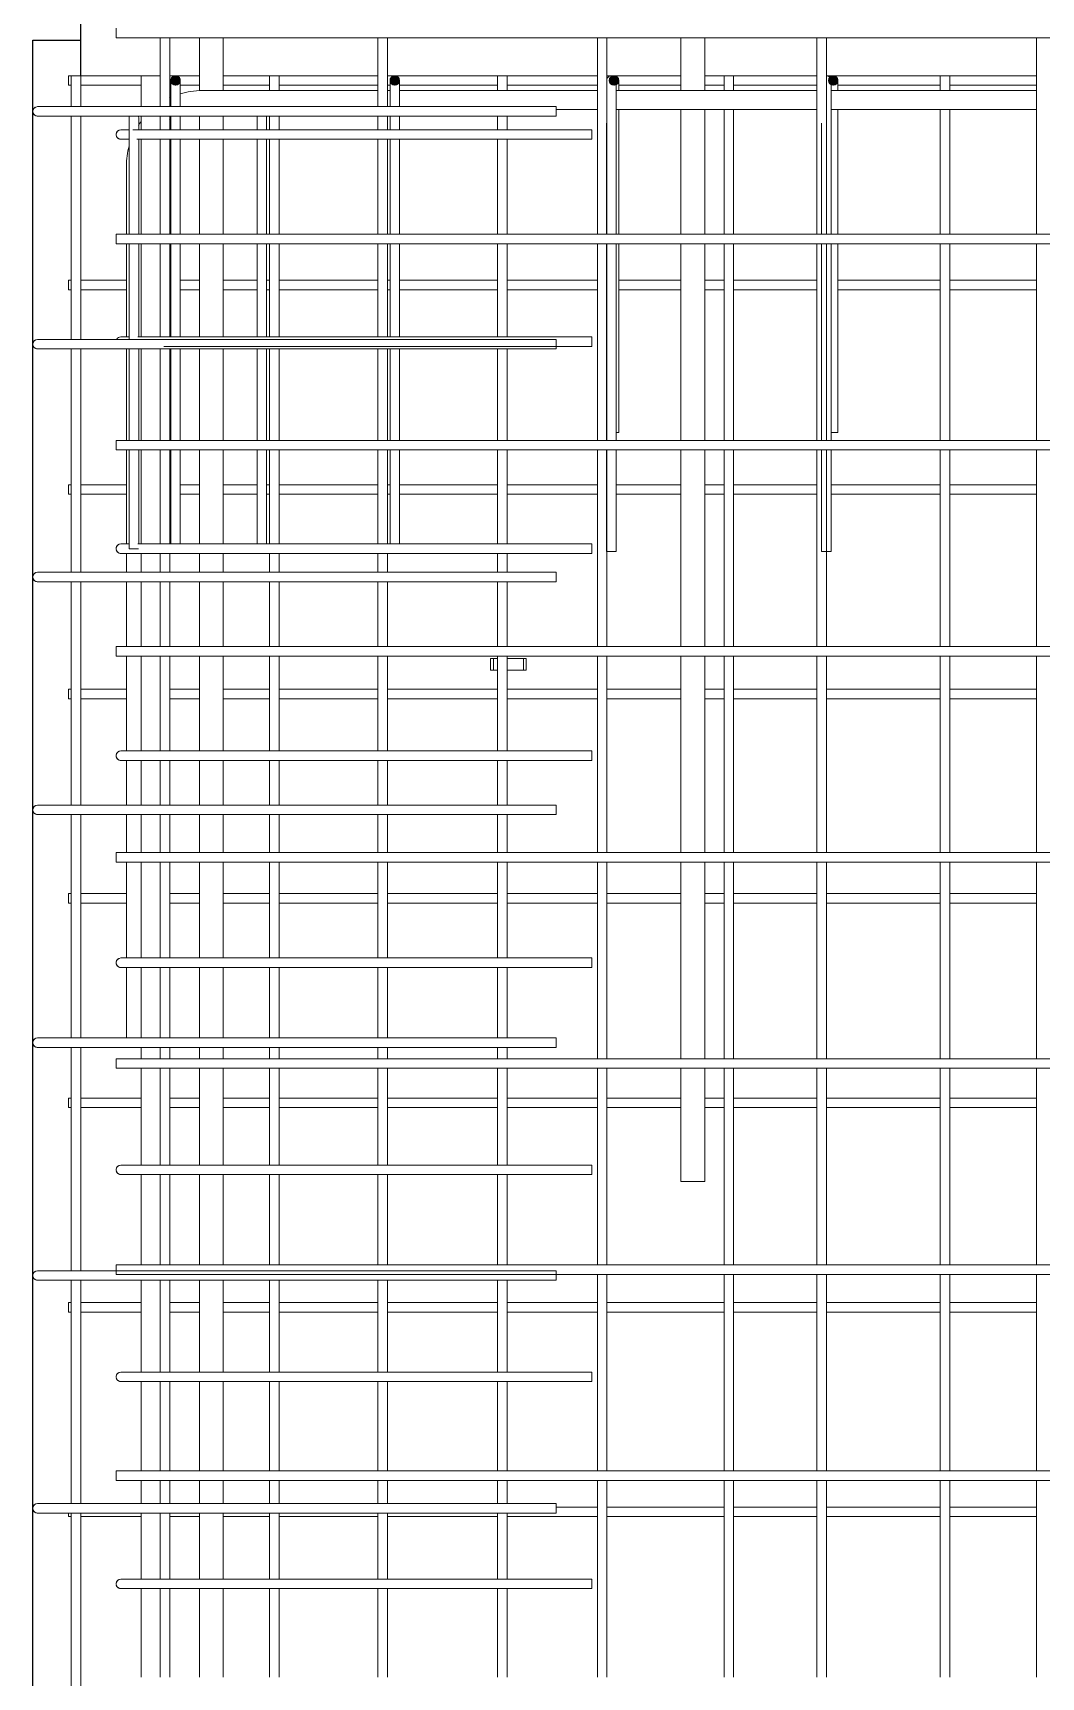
# Model space of a CAD drawing. Header units: millimetres. Extents: x 840 to 20197, y -2485 to 18696.
# Drawn here: x 2609 to 3457, y 2283 to 3666 of the extents above; entities that cross this region are included whole.
import ezdxf

# ---------------------------------------------------------------- set-up
doc = ezdxf.new("R2010")
doc.units = ezdxf.units.MM
for name, color, linetype, lineweight in [('A-GENM', 13, 'Continuous', 18), ('A-WALL', 113, 'Continuous', 25), ('S-RBAR', 171, 'Continuous', 18)]:
    doc.layers.add(name, color=color, linetype=linetype, lineweight=lineweight)

# ---------------------------------------------------------------- blocks, each defined once
blk = doc.blocks.new('RR spread anchor face based - RR-SA-2_5-150-1726819-Elevation Front Copy 1')
at = {"layer": 'A-GENM'}
for p, q in [((2993.8, 3140), (2996.3, 3140)), ((2993.8, 3130), (2993.8, 3140)), ((2996.3, 3140), (2999.6, 3140)), ((2996.3, 3140), (2996.3, 3130)), ((3007.6, 3140), (3021.3, 3140)), ((3021.3, 3140), (3023.8, 3140)), ((3021.3, 3140), (3021.3, 3130)), ((3023.8, 3140), (3023.8, 3130)), ((2996.3, 3130), (2993.8, 3130)), ((2999.6, 3130), (2996.3, 3130)), ((3021.3, 3130), (3007.6, 3130)), ((3023.8, 3130), (3021.3, 3130))]:
    blk.add_line(p, q, dxfattribs=at)

msp = doc.modelspace()

# ---------------------------------------------------------------- hatches: boundary and pattern name
at = {"layer": 'S-RBAR'}
h = msp.add_hatch(color=256, dxfattribs=at)
edge = h.paths.add_edge_path()
edge.add_arc((2728.8071, 3626), 4, 0, 360)
for points in [[(2728.8071, 3622), (2732.8071, 3626), (2728.8071, 3630), (2724.8071, 3626)], [(2913.1821, 3622), (2917.1821, 3626), (2913.1821, 3630), (2909.1821, 3626)], [(3097.5571, 3622), (3101.5571, 3626), (3097.5571, 3630), (3093.5571, 3626)], [(3281.9321, 3622), (3285.9321, 3626), (3281.9321, 3630), (3277.9321, 3626)]]:
    msp.add_hatch(color=256, dxfattribs=at).paths.add_polyline_path(points)
h = msp.add_hatch(color=256, dxfattribs=at)
edge = h.paths.add_edge_path()
edge.add_arc((2913.1821, 3626), 4, 0, 360)
h = msp.add_hatch(color=256, dxfattribs=at)
edge = h.paths.add_edge_path()
edge.add_arc((3097.5571, 3626), 4, 0, 360)
h = msp.add_hatch(color=256, dxfattribs=at)
edge = h.paths.add_edge_path()
edge.add_arc((3281.9321, 3626), 4, 0, 360)

# ---------------------------------------------------------------- linework, layer by layer
at = {"layer": 'A-WALL'}
for p, q in [((2648.8071, 3700), (2648.8071, 3630)), ((2608.8071, -1395), (2608.8071, 3660)), ((2608.8071, 3660), (2648.8071, 3660))]:
    msp.add_line(p, q, dxfattribs=at)
at = {"layer": 'S-RBAR'}
for p, q in [((2678.8071, 3662), (2678.8071, 3670)), ((2678.8071, 3662), (4248.8071, 3662)), ((2715.9034, 3604), (2715.9034, 3662)), ((2723.9034, 3604), (2723.9034, 3662)), ((2748.8071, 3617.21862), (2748.8071, 3662)), ((2768.8071, 3617.5), (2768.8071, 3662)), ((2898.94599, 3604), (2898.94599, 3662)), ((2906.94599, 3604), (2906.94599, 3662)), ((3083.55107, 3496.65517), (3083.55107, 3662)), ((3091.55107, 3496.65517), (3091.55107, 3662)), ((3153.8071, 3617.5), (3153.8071, 3662)), ((3173.8071, 3617.5), (3173.8071, 3662)), ((3268.15615, 3496.65517), (3268.15615, 3662)), ((3276.15615, 3496.65517), (3276.15615, 3662)), ((3452.76124, 3496.65517), (3452.76124, 3662)), ((2638.8071, 3630), (2641.0571, 3630)), ((2638.8071, 3622), (2638.8071, 3630)), ((2649.0571, 3630), (2641.0571, 3630)), ((2641.0571, 3604), (2641.0571, 3630)), ((2649.0571, 3604), (2649.0571, 3630)), ((2649.0571, 3630), (2699.81129, 3630)), ((2715.81129, 3630), (2699.81129, 3630)), ((2699.81129, 3604), (2699.81129, 3630)), ((2715.81129, 3604), (2715.81129, 3630)), ((2723.9034, 3630), (2748.8071, 3630)), ((2724.69573, 3604.25887), (2724.69573, 3626)), ((2728.8071, 3630), (2724.8071, 3626)), ((2724.8071, 3626), (2728.8071, 3622)), ((2732.8071, 3626), (2728.8071, 3630)), ((2728.8071, 3622), (2732.8071, 3626)), ((2732.69573, 3604.25887), (2732.69573, 3626)), ((2732.8071, 3626), (2732.8071, 3615.22389)), ((2768.8071, 3630), (2807.83488, 3630)), ((2815.83488, 3630), (2807.83488, 3630)), ((2807.83488, 3617.5), (2807.83488, 3630)), ((2815.83488, 3617.5), (2815.83488, 3630)), ((2815.83488, 3630), (2898.94599, 3630)), ((2906.94599, 3630), (2999.61266, 3630)), ((2913.1821, 3630), (2909.1821, 3626)), ((2909.1821, 3626), (2909.1821, 3617.92247)), ((2909.1821, 3626), (2913.1821, 3622)), ((2909.25464, 3604.25887), (2909.25464, 3626)), ((2917.1821, 3626), (2913.1821, 3630)), ((2913.1821, 3622), (2917.1821, 3626)), ((2917.25464, 3604.25887), (2917.25464, 3626)), ((3007.61266, 3630), (2999.61266, 3630)), ((2999.61266, 3617.5), (2999.61266, 3630)), ((3007.61266, 3617.5), (3007.61266, 3630)), ((3007.61266, 3630), (3083.55107, 3630)), ((3091.55107, 3630), (3153.8071, 3630)), ((3097.5571, 3630), (3093.5571, 3626)), ((3093.5571, 3626), (3097.5571, 3622)), ((3101.5571, 3626), (3097.5571, 3630)), ((3097.5571, 3622), (3101.5571, 3626)), ((3099.31355, 3590), (3099.31355, 3626)), ((3101.5571, 3626), (3101.5571, 3617.92247)), ((3173.8071, 3630), (3190.14043, 3630)), ((3198.14043, 3630), (3190.14043, 3630)), ((3190.14043, 3617.5), (3190.14043, 3630)), ((3198.14043, 3617.5), (3198.14043, 3630)), ((3198.14043, 3630), (3268.15615, 3630)), ((3276.15615, 3630), (3371.91821, 3630)), ((3281.9321, 3630), (3277.9321, 3626)), ((3277.9321, 3626), (3281.9321, 3622)), ((3280.12245, 3590), (3280.12245, 3626)), ((3285.9321, 3626), (3281.9321, 3630)), ((3281.9321, 3622), (3285.9321, 3626)), ((3285.9321, 3626), (3285.9321, 3617.92247)), ((3379.91821, 3630), (3371.91821, 3630)), ((3371.91821, 3617.5), (3371.91821, 3630)), ((3379.91821, 3617.5), (3379.91821, 3630)), ((3379.91821, 3630), (3452.76124, 3630)), ((2638.8071, 3622), (2641.0571, 3622)), ((2649.0571, 3622), (2699.81129, 3622)), ((2723.9034, 3622), (2724.69573, 3622)), ((2732.8071, 3622), (2748.8071, 3622)), ((2750.94443, 3617.5), (2898.94599, 3617.5)), ((2768.8071, 3622), (2807.83488, 3622)), ((2815.83488, 3622), (2898.94599, 3622)), ((2906.94599, 3622), (2909.1821, 3622)), ((2906.94599, 3617.5), (2909.25464, 3617.5)), ((2917.25464, 3622), (2999.61266, 3622)), ((2917.25464, 3617.5), (3083.55107, 3617.5)), ((3007.61266, 3622), (3083.55107, 3622)), ((3099.31355, 3617.5), (3268.15615, 3617.5)), ((3101.5571, 3622), (3153.8071, 3622)), ((3173.8071, 3622), (3190.14043, 3622)), ((3198.14043, 3622), (3268.15615, 3622)), ((3280.12245, 3617.5), (3452.76124, 3617.5)), ((3285.9321, 3622), (3371.91821, 3622)), ((3379.91821, 3622), (3452.76124, 3622)), ((2632.8071, 3604), (2612.8071, 3604)), ((2632.8071, 3596), (2612.8071, 3596)), ((2632.8071, 3604), (3048.8071, 3604)), ((2632.8071, 3596), (3048.8071, 3596)), ((2641.0571, 3408.2), (2641.0571, 3596)), ((2649.0571, 3408.2), (2649.0571, 3596)), ((2699.81129, 3584.51698), (2699.81129, 3596)), ((2715.81129, 3584.51698), (2715.81129, 3596)), ((2715.9034, 3584.51698), (2715.9034, 3596)), ((2723.9034, 3584.51698), (2723.9034, 3596)), ((2724.69573, 3590), (2724.69573, 3596.25133)), ((2732.69573, 3590), (2732.69573, 3596.25133)), ((2732.8071, 3596), (2732.8071, 3584.51698)), ((2748.8071, 3584.51698), (2748.8071, 3596)), ((2768.8071, 3584.51698), (2768.8071, 3596)), ((2807.83488, 3584.51698), (2807.83488, 3596)), ((2815.83488, 3584.51698), (2815.83488, 3596)), ((2898.94599, 3584.51698), (2898.94599, 3596)), ((2906.94599, 3584.51698), (2906.94599, 3596)), ((2909.1821, 3596), (2909.1821, 3584.51698)), ((2909.25464, 3590), (2909.25464, 3596.25133)), ((2917.25464, 3590), (2917.25464, 3596.25133)), ((2999.61266, 3584.51698), (2999.61266, 3596)), ((3007.61266, 3584.51698), (3007.61266, 3596)), ((3048.8071, 3596), (3048.8071, 3604)), ((3048.8071, 3601.5), (3083.55107, 3601.5)), ((3099.31355, 3601.5), (3268.15615, 3601.5)), ((3101.5571, 3601.5), (3101.5571, 3496.65517)), ((3153.8071, 3496.65517), (3153.8071, 3601.5)), ((3173.8071, 3496.65517), (3173.8071, 3601.5)), ((3190.14043, 3496.65517), (3190.14043, 3601.5)), ((3198.14043, 3496.65517), (3198.14043, 3601.5)), ((3280.12245, 3601.5), (3452.76124, 3601.5)), ((3285.9321, 3601.5), (3285.9321, 3496.65517)), ((3371.91821, 3496.65517), (3371.91821, 3601.5)), ((3379.91821, 3496.65517), (3379.91821, 3601.5)), ((2689.30185, 3584.51698), (2682.8071, 3584.51698)), ((2689.8071, 3595), (2689.8071, 3575)), ((2718.8071, 3584.51698), (2692.82033, 3584.51698)), ((2697.8071, 3595), (2697.8071, 3585.08538)), ((2718.8071, 3584.51698), (3078.8071, 3584.51698)), ((2724.69573, 3590), (2724.69573, 3584.51698)), ((2732.69573, 3590), (2732.69573, 3584.51698)), ((2797.42453, 3595), (2797.42453, 3585.08538)), ((2805.42453, 3595), (2805.42453, 3585.08538)), ((2909.25464, 3590), (2909.25464, 3584.51698)), ((2917.25464, 3590), (2917.25464, 3584.51698)), ((3078.8071, 3576.51698), (3078.8071, 3584.51698)), ((3091.31355, 3590), (3091.31355, 3496.65517)), ((3099.31355, 3590), (3099.31355, 3496.65517)), ((3272.12245, 3590), (3272.12245, 3496.65517)), ((3280.12245, 3590), (3280.12245, 3496.65517)), ((2689.30185, 3576.51698), (2682.8071, 3576.51698)), ((2689.8071, 3496.65517), (2689.8071, 3575)), ((2718.8071, 3576.51698), (2696.31628, 3576.51698)), ((2697.8071, 3576.68294), (2697.8071, 3575)), ((2697.8071, 3496.65517), (2697.8071, 3575)), ((2699.81129, 3496.65517), (2699.81129, 3576.51698)), ((2715.81129, 3496.65517), (2715.81129, 3576.51698)), ((2715.9034, 3496.65517), (2715.9034, 3576.51698)), ((2718.8071, 3576.51698), (3078.8071, 3576.51698)), ((2723.9034, 3496.65517), (2723.9034, 3576.51698)), ((2724.69573, 3576.51698), (2724.69573, 3496.65517)), ((2732.69573, 3576.51698), (2732.69573, 3496.65517)), ((2732.8071, 3576.51698), (2732.8071, 3496.65517)), ((2748.8071, 3496.65517), (2748.8071, 3576.51698)), ((2768.8071, 3496.65517), (2768.8071, 3576.51698)), ((2797.42453, 3576.68294), (2797.42453, 3575)), ((2797.42453, 3496.65517), (2797.42453, 3575)), ((2805.42453, 3576.68294), (2805.42453, 3575)), ((2805.42453, 3496.65517), (2805.42453, 3575)), ((2807.83488, 3496.65517), (2807.83488, 3576.51698)), ((2815.83488, 3496.65517), (2815.83488, 3576.51698)), ((2898.94599, 3496.65517), (2898.94599, 3576.51698)), ((2906.94599, 3496.65517), (2906.94599, 3576.51698)), ((2909.1821, 3576.51698), (2909.1821, 3496.65517)), ((2909.25464, 3576.51698), (2909.25464, 3496.65517)), ((2917.25464, 3576.51698), (2917.25464, 3496.65517)), ((2999.61266, 3496.65517), (2999.61266, 3576.51698)), ((3007.61266, 3496.65517), (3007.61266, 3576.51698)), ((2687.44443, 3496.65517), (2687.44443, 3554)), ((2678.8071, 3496.65517), (4248.8071, 3496.65517)), ((2678.8071, 3488.65517), (2678.8071, 3496.65517)), ((2678.8071, 3488.65517), (4248.8071, 3488.65517)), ((2687.44443, 3410.39137), (2687.44443, 3488.65517)), ((2689.8071, 3408.2), (2689.8071, 3488.65517)), ((2697.8071, 3410.39137), (2697.8071, 3488.65517)), ((2699.81129, 3410.39137), (2699.81129, 3488.65517)), ((2715.81129, 3410.39137), (2715.81129, 3488.65517)), ((2715.9034, 3410.39137), (2715.9034, 3488.65517)), ((2723.9034, 3410.39137), (2723.9034, 3488.65517)), ((2724.69573, 3488.65517), (2724.69573, 3410.39137)), ((2732.69573, 3488.65517), (2732.69573, 3410.39137)), ((2732.8071, 3488.65517), (2732.8071, 3410.39137)), ((2748.8071, 3410.39137), (2748.8071, 3488.65517)), ((2768.8071, 3410.39137), (2768.8071, 3488.65517)), ((2797.42453, 3410.39137), (2797.42453, 3488.65517)), ((2805.42453, 3410.39137), (2805.42453, 3488.65517)), ((2807.83488, 3410.39137), (2807.83488, 3488.65517)), ((2815.83488, 3410.39137), (2815.83488, 3488.65517)), ((2898.94599, 3410.39137), (2898.94599, 3488.65517)), ((2906.94599, 3410.39137), (2906.94599, 3488.65517)), ((2909.1821, 3488.65517), (2909.1821, 3410.39137)), ((2909.25464, 3488.65517), (2909.25464, 3410.39137)), ((2917.25464, 3488.65517), (2917.25464, 3410.39137)), ((2999.61266, 3410.39137), (2999.61266, 3488.65517)), ((3007.61266, 3410.39137), (3007.61266, 3488.65517)), ((3083.55107, 3323.31034), (3083.55107, 3488.65517)), ((3091.31355, 3488.65517), (3091.31355, 3323.31034)), ((3091.55107, 3323.31034), (3091.55107, 3488.65517)), ((3099.31355, 3488.65517), (3099.31355, 3323.31034)), ((3101.5571, 3488.65517), (3101.5571, 3330)), ((3153.8071, 3323.31034), (3153.8071, 3488.65517)), ((3173.8071, 3323.31034), (3173.8071, 3488.65517)), ((3190.14043, 3323.31034), (3190.14043, 3488.65517)), ((3198.14043, 3323.31034), (3198.14043, 3488.65517)), ((3268.15615, 3323.31034), (3268.15615, 3488.65517)), ((3272.12245, 3488.65517), (3272.12245, 3323.31034)), ((3276.15615, 3323.31034), (3276.15615, 3488.65517)), ((3280.12245, 3488.65517), (3280.12245, 3323.31034)), ((3285.9321, 3488.65517), (3285.9321, 3330)), ((3371.91821, 3323.31034), (3371.91821, 3488.65517)), ((3379.91821, 3323.31034), (3379.91821, 3488.65517)), ((3452.76124, 3323.31034), (3452.76124, 3488.65517)), ((2638.8071, 3458.03448), (2641.0571, 3458.03448)), ((2638.8071, 3450.03448), (2638.8071, 3458.03448)), ((2649.0571, 3458.03448), (2687.44443, 3458.03448)), ((2723.9034, 3458.03448), (2724.69573, 3458.03448)), ((2732.8071, 3458.03448), (2748.8071, 3458.03448)), ((2768.8071, 3458.03448), (2797.42453, 3458.03448)), ((2805.42453, 3458.03448), (2807.83488, 3458.03448)), ((2815.83488, 3458.03448), (2898.94599, 3458.03448)), ((2906.94599, 3458.03448), (2909.1821, 3458.03448)), ((2917.25464, 3458.03448), (2999.61266, 3458.03448)), ((3007.61266, 3458.03448), (3083.55107, 3458.03448)), ((3101.5571, 3458.03448), (3153.8071, 3458.03448)), ((3173.8071, 3458.03448), (3190.14043, 3458.03448)), ((3198.14043, 3458.03448), (3268.15615, 3458.03448)), ((3285.9321, 3458.03448), (3371.91821, 3458.03448)), ((3379.91821, 3458.03448), (3452.76124, 3458.03448)), ((2638.8071, 3450.03448), (2641.0571, 3450.03448)), ((2649.0571, 3450.03448), (2687.44443, 3450.03448)), ((2723.9034, 3450.03448), (2724.69573, 3450.03448)), ((2732.8071, 3450.03448), (2748.8071, 3450.03448)), ((2768.8071, 3450.03448), (2797.42453, 3450.03448)), ((2805.42453, 3450.03448), (2807.83488, 3450.03448)), ((2815.83488, 3450.03448), (2898.94599, 3450.03448)), ((2906.94599, 3450.03448), (2909.1821, 3450.03448)), ((2917.25464, 3450.03448), (2999.61266, 3450.03448)), ((3007.61266, 3450.03448), (3083.55107, 3450.03448)), ((3101.5571, 3450.03448), (3153.8071, 3450.03448)), ((3173.8071, 3450.03448), (3190.14043, 3450.03448)), ((3198.14043, 3450.03448), (3268.15615, 3450.03448)), ((3285.9321, 3450.03448), (3371.91821, 3450.03448)), ((3379.91821, 3450.03448), (3452.76124, 3450.03448)), ((2632.8071, 3408.2), (2612.8071, 3408.2)), ((2632.8071, 3408.2), (3048.8071, 3408.2)), ((2689.30185, 3410.39137), (2682.8071, 3410.39137)), ((2718.8071, 3410.39137), (2697.13889, 3410.39137)), ((2718.8071, 3410.39137), (3078.8071, 3410.39137)), ((2718.8071, 3402.39137), (3078.8071, 3402.39137)), ((3048.8071, 3400.2), (3048.8071, 3408.2)), ((3078.8071, 3402.39137), (3078.8071, 3410.39137)), ((2632.8071, 3400.2), (2612.8071, 3400.2)), ((2632.8071, 3400.2), (3048.8071, 3400.2)), ((2641.0571, 3212.4), (2641.0571, 3400.2)), ((2649.0571, 3212.4), (2649.0571, 3400.2)), ((2687.44443, 3323.31034), (2687.44443, 3400.2)), ((2689.8071, 3323.31034), (2689.8071, 3400.2)), ((2697.8071, 3323.31034), (2697.8071, 3400.2)), ((2699.81129, 3323.31034), (2699.81129, 3400.2)), ((2715.81129, 3323.31034), (2715.81129, 3400.2)), ((2715.9034, 3323.31034), (2715.9034, 3400.2)), ((2723.9034, 3323.31034), (2723.9034, 3400.2)), ((2724.69573, 3400.2), (2724.69573, 3323.31034)), ((2732.69573, 3400.2), (2732.69573, 3323.31034)), ((2732.8071, 3400.2), (2732.8071, 3330)), ((2748.8071, 3323.31034), (2748.8071, 3400.2)), ((2768.8071, 3323.31034), (2768.8071, 3400.2)), ((2797.42453, 3323.31034), (2797.42453, 3400.2)), ((2805.42453, 3323.31034), (2805.42453, 3400.2)), ((2807.83488, 3323.31034), (2807.83488, 3400.2)), ((2815.83488, 3323.31034), (2815.83488, 3400.2)), ((2898.94599, 3323.31034), (2898.94599, 3400.2)), ((2906.94599, 3323.31034), (2906.94599, 3400.2)), ((2909.1821, 3400.2), (2909.1821, 3330)), ((2909.25464, 3400.2), (2909.25464, 3323.31034)), ((2917.25464, 3400.2), (2917.25464, 3323.31034)), ((2999.61266, 3323.31034), (2999.61266, 3400.2)), ((3007.61266, 3323.31034), (3007.61266, 3400.2)), ((2678.8071, 3323.31034), (4248.8071, 3323.31034)), ((2678.8071, 3315.31034), (2678.8071, 3323.31034)), ((3099.31355, 3330), (3101.5571, 3330)), ((3280.12245, 3330), (3285.9321, 3330)), ((2678.8071, 3315.31034), (4248.8071, 3315.31034)), ((2687.44443, 3236.26576), (2687.44443, 3315.31034)), ((2689.8071, 3232), (2689.8071, 3315.31034)), ((2697.8071, 3236.26576), (2697.8071, 3315.31034)), ((2699.81129, 3236.26576), (2699.81129, 3315.31034)), ((2715.81129, 3236.26576), (2715.81129, 3315.31034)), ((2715.9034, 3236.26576), (2715.9034, 3315.31034)), ((2723.9034, 3236.26576), (2723.9034, 3315.31034)), ((2724.69573, 3315.31034), (2724.69573, 3236.26576)), ((2732.69573, 3315.31034), (2732.69573, 3236.26576)), ((2748.8071, 3236.26576), (2748.8071, 3315.31034)), ((2768.8071, 3236.26576), (2768.8071, 3315.31034)), ((2797.42453, 3236.26576), (2797.42453, 3315.31034)), ((2805.42453, 3236.26576), (2805.42453, 3315.31034)), ((2807.83488, 3236.26576), (2807.83488, 3315.31034)), ((2815.83488, 3236.26576), (2815.83488, 3315.31034)), ((2898.94599, 3236.26576), (2898.94599, 3315.31034)), ((2906.94599, 3236.26576), (2906.94599, 3315.31034)), ((2909.25464, 3315.31034), (2909.25464, 3236.26576)), ((2917.25464, 3315.31034), (2917.25464, 3236.26576)), ((2999.61266, 3236.26576), (2999.61266, 3315.31034)), ((3007.61266, 3236.26576), (3007.61266, 3315.31034)), ((3083.55107, 3149.96552), (3083.55107, 3315.31034)), ((3091.31355, 3315.31034), (3091.31355, 3230)), ((3091.55107, 3149.96552), (3091.55107, 3315.31034)), ((3099.31355, 3315.31034), (3099.31355, 3230)), ((3153.8071, 3149.96552), (3153.8071, 3315.31034)), ((3173.8071, 3149.96552), (3173.8071, 3315.31034)), ((3190.14043, 3149.96552), (3190.14043, 3315.31034)), ((3198.14043, 3149.96552), (3198.14043, 3315.31034)), ((3268.15615, 3149.96552), (3268.15615, 3315.31034)), ((3272.12245, 3315.31034), (3272.12245, 3230)), ((3276.15615, 3149.96552), (3276.15615, 3315.31034)), ((3280.12245, 3315.31034), (3280.12245, 3230)), ((3371.91821, 3149.96552), (3371.91821, 3315.31034)), ((3379.91821, 3149.96552), (3379.91821, 3315.31034)), ((3452.76124, 3149.96552), (3452.76124, 3315.31034)), ((2638.8071, 3286.06897), (2641.0571, 3286.06897)), ((2638.8071, 3278.06897), (2638.8071, 3286.06897)), ((2638.8071, 3278.06897), (2641.0571, 3278.06897)), ((2649.0571, 3286.06897), (2687.44443, 3286.06897)), ((2649.0571, 3278.06897), (2687.44443, 3278.06897)), ((2723.9034, 3286.06897), (2724.69573, 3286.06897)), ((2723.9034, 3278.06897), (2724.69573, 3278.06897)), ((2732.69573, 3286.06897), (2748.8071, 3286.06897)), ((2732.69573, 3278.06897), (2748.8071, 3278.06897)), ((2768.8071, 3286.06897), (2797.42453, 3286.06897)), ((2768.8071, 3278.06897), (2797.42453, 3278.06897)), ((2805.42453, 3286.06897), (2807.83488, 3286.06897)), ((2805.42453, 3278.06897), (2807.83488, 3278.06897)), ((2815.83488, 3286.06897), (2898.94599, 3286.06897)), ((2815.83488, 3278.06897), (2898.94599, 3278.06897)), ((2906.94599, 3286.06897), (2909.25464, 3286.06897)), ((2906.94599, 3278.06897), (2909.25464, 3278.06897)), ((2917.25464, 3286.06897), (2999.61266, 3286.06897)), ((2917.25464, 3278.06897), (2999.61266, 3278.06897)), ((3007.61266, 3286.06897), (3083.55107, 3286.06897)), ((3007.61266, 3278.06897), (3083.55107, 3278.06897)), ((3099.31355, 3286.06897), (3153.8071, 3286.06897)), ((3099.31355, 3278.06897), (3153.8071, 3278.06897)), ((3173.8071, 3286.06897), (3190.14043, 3286.06897)), ((3173.8071, 3278.06897), (3190.14043, 3278.06897)), ((3198.14043, 3286.06897), (3268.15615, 3286.06897)), ((3198.14043, 3278.06897), (3268.15615, 3278.06897)), ((3280.12245, 3286.06897), (3371.91821, 3286.06897)), ((3280.12245, 3278.06897), (3371.91821, 3278.06897)), ((3379.91821, 3286.06897), (3452.76124, 3286.06897)), ((3379.91821, 3278.06897), (3452.76124, 3278.06897)), ((2689.30185, 3236.26576), (2682.8071, 3236.26576)), ((2718.8071, 3236.26576), (2697.13889, 3236.26576)), ((2718.8071, 3236.26576), (3078.8071, 3236.26576)), ((3078.8071, 3228.26576), (3078.8071, 3236.26576)), ((2718.8071, 3228.26576), (2682.8071, 3228.26576)), ((2687.44443, 3212.4), (2687.44443, 3228.26576)), ((2697.72997, 3232), (2689.8071, 3232)), ((2699.81129, 3212.4), (2699.81129, 3228.26576)), ((2715.81129, 3212.4), (2715.81129, 3228.26576)), ((2715.9034, 3212.4), (2715.9034, 3228.26576)), ((2718.8071, 3228.26576), (3078.8071, 3228.26576)), ((2723.9034, 3212.4), (2723.9034, 3228.26576)), ((2748.8071, 3212.4), (2748.8071, 3228.26576)), ((2768.8071, 3212.4), (2768.8071, 3228.26576)), ((2807.83488, 3212.4), (2807.83488, 3228.26576)), ((2815.83488, 3212.4), (2815.83488, 3228.26576)), ((2898.94599, 3212.4), (2898.94599, 3228.26576)), ((2906.94599, 3212.4), (2906.94599, 3228.26576)), ((2999.61266, 3212.4), (2999.61266, 3228.26576)), ((3007.61266, 3212.4), (3007.61266, 3228.26576)), ((3091.31355, 3230), (3099.31355, 3230)), ((3272.12245, 3230), (3280.12245, 3230)), ((2632.8071, 3212.4), (2612.8071, 3212.4)), ((2632.8071, 3212.4), (3048.8071, 3212.4)), ((3048.8071, 3204.4), (3048.8071, 3212.4)), ((2632.8071, 3204.4), (2612.8071, 3204.4)), ((2632.8071, 3204.4), (3048.8071, 3204.4)), ((2641.0571, 3016.6), (2641.0571, 3204.4)), ((2649.0571, 3016.6), (2649.0571, 3204.4)), ((2687.44443, 3149.96552), (2687.44443, 3204.4)), ((2699.81129, 3149.96552), (2699.81129, 3204.4)), ((2715.81129, 3149.96552), (2715.81129, 3204.4)), ((2715.9034, 3149.96552), (2715.9034, 3204.4)), ((2723.9034, 3149.96552), (2723.9034, 3204.4)), ((2748.8071, 3149.96552), (2748.8071, 3204.4)), ((2768.8071, 3149.96552), (2768.8071, 3204.4)), ((2807.83488, 3149.96552), (2807.83488, 3204.4)), ((2815.83488, 3149.96552), (2815.83488, 3204.4)), ((2898.94599, 3149.96552), (2898.94599, 3204.4)), ((2906.94599, 3149.96552), (2906.94599, 3204.4)), ((2999.61266, 3149.96552), (2999.61266, 3204.4)), ((3007.61266, 3149.96552), (3007.61266, 3204.4)), ((2678.8071, 3149.96552), (4248.8071, 3149.96552)), ((2678.8071, 3141.96552), (2678.8071, 3149.96552)), ((2678.8071, 3141.96552), (4248.8071, 3141.96552)), ((2687.44443, 3062.14016), (2687.44443, 3141.96552)), ((2699.81129, 3062.14016), (2699.81129, 3141.96552)), ((2715.81129, 3062.14016), (2715.81129, 3141.96552)), ((2715.9034, 3062.14016), (2715.9034, 3141.96552)), ((2723.9034, 3062.14016), (2723.9034, 3141.96552)), ((2748.8071, 3062.14016), (2748.8071, 3141.96552)), ((2768.8071, 3062.14016), (2768.8071, 3141.96552)), ((2807.83488, 3062.14016), (2807.83488, 3141.96552)), ((2815.83488, 3062.14016), (2815.83488, 3141.96552)), ((2898.94599, 3062.14016), (2898.94599, 3141.96552)), ((2906.94599, 3062.14016), (2906.94599, 3141.96552)), ((2999.61266, 3062.14016), (2999.61266, 3141.96552)), ((3007.61266, 3062.14016), (3007.61266, 3141.96552)), ((3083.55107, 2976.62069), (3083.55107, 3141.96552)), ((3091.55107, 2976.62069), (3091.55107, 3141.96552)), ((3153.8071, 2976.62069), (3153.8071, 3141.96552)), ((3173.8071, 2976.62069), (3173.8071, 3141.96552)), ((3190.14043, 2976.62069), (3190.14043, 3141.96552)), ((3198.14043, 2976.62069), (3198.14043, 3141.96552)), ((3268.15615, 2976.62069), (3268.15615, 3141.96552)), ((3276.15615, 2976.62069), (3276.15615, 3141.96552)), ((3371.91821, 2976.62069), (3371.91821, 3141.96552)), ((3379.91821, 2976.62069), (3379.91821, 3141.96552)), ((3452.76124, 2976.62069), (3452.76124, 3141.96552)), ((2638.8071, 3114.10345), (2641.0571, 3114.10345)), ((2638.8071, 3106.10345), (2638.8071, 3114.10345)), ((2649.0571, 3114.10345), (2687.44443, 3114.10345)), ((2723.9034, 3114.10345), (2748.8071, 3114.10345)), ((2768.8071, 3114.10345), (2807.83488, 3114.10345)), ((2815.83488, 3114.10345), (2898.94599, 3114.10345)), ((2906.94599, 3114.10345), (2999.61266, 3114.10345)), ((3007.61266, 3114.10345), (3083.55107, 3114.10345)), ((3091.55107, 3114.10345), (3153.8071, 3114.10345)), ((3173.8071, 3114.10345), (3190.14043, 3114.10345)), ((3198.14043, 3114.10345), (3268.15615, 3114.10345)), ((3276.15615, 3114.10345), (3371.91821, 3114.10345)), ((3379.91821, 3114.10345), (3452.76124, 3114.10345)), ((2638.8071, 3106.10345), (2641.0571, 3106.10345)), ((2649.0571, 3106.10345), (2687.44443, 3106.10345)), ((2723.9034, 3106.10345), (2748.8071, 3106.10345)), ((2768.8071, 3106.10345), (2807.83488, 3106.10345)), ((2815.83488, 3106.10345), (2898.94599, 3106.10345)), ((2906.94599, 3106.10345), (2999.61266, 3106.10345)), ((3007.61266, 3106.10345), (3083.55107, 3106.10345)), ((3091.55107, 3106.10345), (3153.8071, 3106.10345)), ((3173.8071, 3106.10345), (3190.14043, 3106.10345)), ((3198.14043, 3106.10345), (3268.15615, 3106.10345)), ((3276.15615, 3106.10345), (3371.91821, 3106.10345)), ((3379.91821, 3106.10345), (3452.76124, 3106.10345)), ((2718.8071, 3062.14016), (2682.8071, 3062.14016)), ((2718.8071, 3062.14016), (3078.8071, 3062.14016)), ((3078.8071, 3054.14016), (3078.8071, 3062.14016)), ((2718.8071, 3054.14016), (2682.8071, 3054.14016)), ((2687.44443, 3016.6), (2687.44443, 3054.14016)), ((2699.81129, 3016.6), (2699.81129, 3054.14016)), ((2715.81129, 3016.6), (2715.81129, 3054.14016)), ((2715.9034, 3016.6), (2715.9034, 3054.14016)), ((2718.8071, 3054.14016), (3078.8071, 3054.14016)), ((2723.9034, 3016.6), (2723.9034, 3054.14016)), ((2748.8071, 3016.6), (2748.8071, 3054.14016)), ((2768.8071, 3016.6), (2768.8071, 3054.14016)), ((2807.83488, 3016.6), (2807.83488, 3054.14016)), ((2815.83488, 3016.6), (2815.83488, 3054.14016)), ((2898.94599, 3016.6), (2898.94599, 3054.14016)), ((2906.94599, 3016.6), (2906.94599, 3054.14016)), ((2999.61266, 3016.6), (2999.61266, 3054.14016)), ((3007.61266, 3016.6), (3007.61266, 3054.14016)), ((2632.8071, 3016.6), (2612.8071, 3016.6)), ((2632.8071, 3016.6), (3048.8071, 3016.6)), ((3048.8071, 3008.6), (3048.8071, 3016.6)), ((2632.8071, 3008.6), (2612.8071, 3008.6)), ((2632.8071, 3008.6), (3048.8071, 3008.6)), ((2641.0571, 2820.8), (2641.0571, 3008.6)), ((2649.0571, 2820.8), (2649.0571, 3008.6)), ((2687.44443, 2976.62069), (2687.44443, 3008.6)), ((2699.81129, 2976.62069), (2699.81129, 3008.6)), ((2715.81129, 2976.62069), (2715.81129, 3008.6)), ((2715.9034, 2976.62069), (2715.9034, 3008.6)), ((2723.9034, 2976.62069), (2723.9034, 3008.6)), ((2748.8071, 2976.62069), (2748.8071, 3008.6)), ((2768.8071, 2976.62069), (2768.8071, 3008.6)), ((2807.83488, 2976.62069), (2807.83488, 3008.6)), ((2815.83488, 2976.62069), (2815.83488, 3008.6)), ((2898.94599, 2976.62069), (2898.94599, 3008.6)), ((2906.94599, 2976.62069), (2906.94599, 3008.6)), ((2999.61266, 2976.62069), (2999.61266, 3008.6)), ((3007.61266, 2976.62069), (3007.61266, 3008.6)), ((2678.8071, 2976.62069), (4248.8071, 2976.62069)), ((2678.8071, 2968.62069), (2678.8071, 2976.62069)), ((2678.8071, 2968.62069), (4248.8071, 2968.62069)), ((2687.44443, 2888.01455), (2687.44443, 2968.62069)), ((2699.81129, 2888.01455), (2699.81129, 2968.62069)), ((2715.81129, 2888.01455), (2715.81129, 2968.62069)), ((2715.9034, 2888.01455), (2715.9034, 2968.62069)), ((2723.9034, 2888.01455), (2723.9034, 2968.62069)), ((2748.8071, 2888.01455), (2748.8071, 2968.62069)), ((2768.8071, 2888.01455), (2768.8071, 2968.62069)), ((2807.83488, 2888.01455), (2807.83488, 2968.62069)), ((2815.83488, 2888.01455), (2815.83488, 2968.62069)), ((2898.94599, 2888.01455), (2898.94599, 2968.62069)), ((2906.94599, 2888.01455), (2906.94599, 2968.62069)), ((2999.61266, 2888.01455), (2999.61266, 2968.62069)), ((3007.61266, 2888.01455), (3007.61266, 2968.62069)), ((3083.55107, 2803.27586), (3083.55107, 2968.62069)), ((3091.55107, 2803.27586), (3091.55107, 2968.62069)), ((3153.8071, 2803.27586), (3153.8071, 2968.62069)), ((3173.8071, 2803.27586), (3173.8071, 2968.62069)), ((3190.14043, 2803.27586), (3190.14043, 2968.62069)), ((3198.14043, 2803.27586), (3198.14043, 2968.62069)), ((3268.15615, 2803.27586), (3268.15615, 2968.62069)), ((3276.15615, 2803.27586), (3276.15615, 2968.62069)), ((3371.91821, 2803.27586), (3371.91821, 2968.62069)), ((3379.91821, 2803.27586), (3379.91821, 2968.62069)), ((3452.76124, 2803.27586), (3452.76124, 2968.62069)), ((2638.8071, 2942.13793), (2641.0571, 2942.13793)), ((2638.8071, 2934.13793), (2638.8071, 2942.13793)), ((2638.8071, 2934.13793), (2641.0571, 2934.13793)), ((2649.0571, 2942.13793), (2687.44443, 2942.13793)), ((2649.0571, 2934.13793), (2687.44443, 2934.13793)), ((2723.9034, 2942.13793), (2748.8071, 2942.13793)), ((2723.9034, 2934.13793), (2748.8071, 2934.13793)), ((2768.8071, 2942.13793), (2807.83488, 2942.13793)), ((2768.8071, 2934.13793), (2807.83488, 2934.13793)), ((2815.83488, 2942.13793), (2898.94599, 2942.13793)), ((2815.83488, 2934.13793), (2898.94599, 2934.13793)), ((2906.94599, 2942.13793), (2999.61266, 2942.13793)), ((2906.94599, 2934.13793), (2999.61266, 2934.13793)), ((3007.61266, 2942.13793), (3083.55107, 2942.13793)), ((3007.61266, 2934.13793), (3083.55107, 2934.13793)), ((3091.55107, 2942.13793), (3153.8071, 2942.13793)), ((3091.55107, 2934.13793), (3153.8071, 2934.13793)), ((3173.8071, 2942.13793), (3190.14043, 2942.13793)), ((3173.8071, 2934.13793), (3190.14043, 2934.13793)), ((3198.14043, 2942.13793), (3268.15615, 2942.13793)), ((3198.14043, 2934.13793), (3268.15615, 2934.13793)), ((3276.15615, 2942.13793), (3371.91821, 2942.13793)), ((3276.15615, 2934.13793), (3371.91821, 2934.13793)), ((3379.91821, 2942.13793), (3452.76124, 2942.13793)), ((3379.91821, 2934.13793), (3452.76124, 2934.13793)), ((2718.8071, 2888.01455), (2682.8071, 2888.01455)), ((2718.8071, 2880.01455), (2682.8071, 2880.01455)), ((2687.44443, 2820.8), (2687.44443, 2880.01455)), ((2699.81129, 2820.8), (2699.81129, 2880.01455)), ((2715.81129, 2820.8), (2715.81129, 2880.01455)), ((2715.9034, 2820.8), (2715.9034, 2880.01455)), ((2718.8071, 2888.01455), (3078.8071, 2888.01455)), ((2718.8071, 2880.01455), (3078.8071, 2880.01455)), ((2723.9034, 2820.8), (2723.9034, 2880.01455)), ((2748.8071, 2820.8), (2748.8071, 2880.01455)), ((2768.8071, 2820.8), (2768.8071, 2880.01455)), ((2807.83488, 2820.8), (2807.83488, 2880.01455)), ((2815.83488, 2820.8), (2815.83488, 2880.01455)), ((2898.94599, 2820.8), (2898.94599, 2880.01455)), ((2906.94599, 2820.8), (2906.94599, 2880.01455)), ((2999.61266, 2820.8), (2999.61266, 2880.01455)), ((3007.61266, 2820.8), (3007.61266, 2880.01455)), ((3078.8071, 2880.01455), (3078.8071, 2888.01455)), ((2632.8071, 2820.8), (2612.8071, 2820.8)), ((2632.8071, 2812.8), (2612.8071, 2812.8)), ((2632.8071, 2820.8), (3048.8071, 2820.8)), ((2632.8071, 2812.8), (3048.8071, 2812.8)), ((2641.0571, 2625), (2641.0571, 2812.8)), ((2649.0571, 2625), (2649.0571, 2812.8)), ((2699.81129, 2803.27586), (2699.81129, 2812.8)), ((2715.81129, 2803.27586), (2715.81129, 2812.8)), ((2715.9034, 2803.27586), (2715.9034, 2812.8)), ((2723.9034, 2803.27586), (2723.9034, 2812.8)), ((2748.8071, 2803.27586), (2748.8071, 2812.8)), ((2768.8071, 2803.27586), (2768.8071, 2812.8)), ((2807.83488, 2803.27586), (2807.83488, 2812.8)), ((2815.83488, 2803.27586), (2815.83488, 2812.8)), ((2898.94599, 2803.27586), (2898.94599, 2812.8)), ((2906.94599, 2803.27586), (2906.94599, 2812.8)), ((2999.61266, 2803.27586), (2999.61266, 2812.8)), ((3007.61266, 2803.27586), (3007.61266, 2812.8)), ((3048.8071, 2812.8), (3048.8071, 2820.8)), ((2678.8071, 2803.27586), (4248.8071, 2803.27586)), ((2678.8071, 2795.27586), (2678.8071, 2803.27586)), ((2678.8071, 2795.27586), (4248.8071, 2795.27586)), ((2699.81129, 2713.88895), (2699.81129, 2795.27586)), ((2715.81129, 2713.88895), (2715.81129, 2795.27586)), ((2715.9034, 2713.88895), (2715.9034, 2795.27586)), ((2723.9034, 2713.88895), (2723.9034, 2795.27586)), ((2748.8071, 2713.88895), (2748.8071, 2795.27586)), ((2768.8071, 2713.88895), (2768.8071, 2795.27586)), ((2807.83488, 2713.88895), (2807.83488, 2795.27586)), ((2815.83488, 2713.88895), (2815.83488, 2795.27586)), ((2898.94599, 2713.88895), (2898.94599, 2795.27586)), ((2906.94599, 2713.88895), (2906.94599, 2795.27586)), ((2999.61266, 2713.88895), (2999.61266, 2795.27586)), ((3007.61266, 2713.88895), (3007.61266, 2795.27586)), ((3083.55107, 2629.93103), (3083.55107, 2795.27586)), ((3091.55107, 2629.93103), (3091.55107, 2795.27586)), ((3153.8071, 2700), (3153.8071, 2795.27586)), ((3173.8071, 2700), (3173.8071, 2795.27586)), ((3190.14043, 2629.93103), (3190.14043, 2795.27586)), ((3198.14043, 2629.93103), (3198.14043, 2795.27586)), ((3268.15615, 2629.93103), (3268.15615, 2795.27586)), ((3276.15615, 2629.93103), (3276.15615, 2795.27586)), ((3371.91821, 2629.93103), (3371.91821, 2795.27586)), ((3379.91821, 2629.93103), (3379.91821, 2795.27586)), ((3452.76124, 2629.93103), (3452.76124, 2795.27586)), ((2638.8071, 2770.17241), (2641.0571, 2770.17241)), ((2638.8071, 2762.17241), (2638.8071, 2770.17241)), ((2649.0571, 2770.17241), (2699.81129, 2770.17241)), ((2723.9034, 2770.17241), (2748.8071, 2770.17241)), ((2768.8071, 2770.17241), (2807.83488, 2770.17241)), ((2815.83488, 2770.17241), (2898.94599, 2770.17241)), ((2906.94599, 2770.17241), (2999.61266, 2770.17241)), ((3007.61266, 2770.17241), (3083.55107, 2770.17241)), ((3091.55107, 2770.17241), (3153.8071, 2770.17241)), ((3173.8071, 2770.17241), (3190.14043, 2770.17241)), ((3198.14043, 2770.17241), (3268.15615, 2770.17241)), ((3276.15615, 2770.17241), (3371.91821, 2770.17241)), ((3379.91821, 2770.17241), (3452.76124, 2770.17241)), ((2638.8071, 2762.17241), (2641.0571, 2762.17241)), ((2649.0571, 2762.17241), (2699.81129, 2762.17241)), ((2723.9034, 2762.17241), (2748.8071, 2762.17241)), ((2768.8071, 2762.17241), (2807.83488, 2762.17241)), ((2815.83488, 2762.17241), (2898.94599, 2762.17241)), ((2906.94599, 2762.17241), (2999.61266, 2762.17241)), ((3007.61266, 2762.17241), (3083.55107, 2762.17241)), ((3091.55107, 2762.17241), (3153.8071, 2762.17241)), ((3173.8071, 2762.17241), (3190.14043, 2762.17241)), ((3198.14043, 2762.17241), (3268.15615, 2762.17241)), ((3276.15615, 2762.17241), (3371.91821, 2762.17241)), ((3379.91821, 2762.17241), (3452.76124, 2762.17241)), ((2718.8071, 2713.88895), (2682.8071, 2713.88895)), ((2718.8071, 2713.88895), (3078.8071, 2713.88895)), ((3078.8071, 2705.88895), (3078.8071, 2713.88895)), ((2718.8071, 2705.88895), (2682.8071, 2705.88895)), ((2699.81129, 2629.93103), (2699.81129, 2705.88895)), ((2715.81129, 2629.93103), (2715.81129, 2705.88895)), ((2715.9034, 2629.93103), (2715.9034, 2705.88895)), ((2718.8071, 2705.88895), (3078.8071, 2705.88895)), ((2723.9034, 2629.93103), (2723.9034, 2705.88895)), ((2748.8071, 2629.93103), (2748.8071, 2705.88895)), ((2768.8071, 2629.93103), (2768.8071, 2705.88895)), ((2807.83488, 2629.93103), (2807.83488, 2705.88895)), ((2815.83488, 2629.93103), (2815.83488, 2705.88895)), ((2898.94599, 2629.93103), (2898.94599, 2705.88895)), ((2906.94599, 2629.93103), (2906.94599, 2705.88895)), ((2999.61266, 2629.93103), (2999.61266, 2705.88895)), ((3007.61266, 2629.93103), (3007.61266, 2705.88895)), ((3173.8071, 2700), (3153.8071, 2700)), ((2678.8071, 2629.93103), (4248.8071, 2629.93103)), ((2678.8071, 2621.93103), (2678.8071, 2629.93103)), ((2632.8071, 2625), (2612.8071, 2625)), ((2632.8071, 2617), (2612.8071, 2617)), ((2632.8071, 2625), (3048.8071, 2625)), ((2632.8071, 2617), (3048.8071, 2617)), ((2641.0571, 2429.2), (2641.0571, 2617)), ((2649.0571, 2429.2), (2649.0571, 2617)), ((2678.8071, 2621.93103), (4248.8071, 2621.93103)), ((2699.81129, 2539.76334), (2699.81129, 2617)), ((2715.81129, 2539.76334), (2715.81129, 2617)), ((2715.9034, 2539.76334), (2715.9034, 2617)), ((2723.9034, 2539.76334), (2723.9034, 2617)), ((2748.8071, 2539.76334), (2748.8071, 2617)), ((2768.8071, 2539.76334), (2768.8071, 2617)), ((2807.83488, 2539.76334), (2807.83488, 2617)), ((2815.83488, 2539.76334), (2815.83488, 2617)), ((2898.94599, 2539.76334), (2898.94599, 2617)), ((2906.94599, 2539.76334), (2906.94599, 2617)), ((2999.61266, 2539.76334), (2999.61266, 2617)), ((3007.61266, 2539.76334), (3007.61266, 2617)), ((3048.8071, 2617), (3048.8071, 2625)), ((3083.55107, 2456.58621), (3083.55107, 2621.93103)), ((3091.55107, 2456.58621), (3091.55107, 2621.93103)), ((3190.14043, 2456.58621), (3190.14043, 2621.93103)), ((3198.14043, 2456.58621), (3198.14043, 2621.93103)), ((3268.15615, 2456.58621), (3268.15615, 2621.93103)), ((3276.15615, 2456.58621), (3276.15615, 2621.93103)), ((3371.91821, 2456.58621), (3371.91821, 2621.93103)), ((3379.91821, 2456.58621), (3379.91821, 2621.93103)), ((3452.76124, 2456.58621), (3452.76124, 2621.93103)), ((2638.8071, 2598.2069), (2641.0571, 2598.2069)), ((2638.8071, 2590.2069), (2638.8071, 2598.2069)), ((2638.8071, 2590.2069), (2641.0571, 2590.2069)), ((2649.0571, 2598.2069), (2699.81129, 2598.2069)), ((2649.0571, 2590.2069), (2699.81129, 2590.2069)), ((2723.9034, 2598.2069), (2748.8071, 2598.2069)), ((2723.9034, 2590.2069), (2748.8071, 2590.2069)), ((2768.8071, 2598.2069), (2807.83488, 2598.2069)), ((2768.8071, 2590.2069), (2807.83488, 2590.2069)), ((2815.83488, 2598.2069), (2898.94599, 2598.2069)), ((2815.83488, 2590.2069), (2898.94599, 2590.2069)), ((2906.94599, 2598.2069), (2999.61266, 2598.2069)), ((2906.94599, 2590.2069), (2999.61266, 2590.2069)), ((3007.61266, 2598.2069), (3083.55107, 2598.2069)), ((3007.61266, 2590.2069), (3083.55107, 2590.2069)), ((3091.55107, 2598.2069), (3190.14043, 2598.2069)), ((3091.55107, 2590.2069), (3190.14043, 2590.2069)), ((3198.14043, 2598.2069), (3268.15615, 2598.2069)), ((3198.14043, 2590.2069), (3268.15615, 2590.2069)), ((3276.15615, 2598.2069), (3371.91821, 2598.2069)), ((3276.15615, 2590.2069), (3371.91821, 2590.2069)), ((3379.91821, 2598.2069), (3452.76124, 2598.2069)), ((3379.91821, 2590.2069), (3452.76124, 2590.2069)), ((2718.8071, 2539.76334), (2682.8071, 2539.76334)), ((2718.8071, 2531.76334), (2682.8071, 2531.76334)), ((2699.81129, 2456.58621), (2699.81129, 2531.76334)), ((2715.81129, 2456.58621), (2715.81129, 2531.76334)), ((2715.9034, 2456.58621), (2715.9034, 2531.76334)), ((2718.8071, 2539.76334), (3078.8071, 2539.76334)), ((2718.8071, 2531.76334), (3078.8071, 2531.76334)), ((2723.9034, 2456.58621), (2723.9034, 2531.76334)), ((2748.8071, 2456.58621), (2748.8071, 2531.76334)), ((2768.8071, 2456.58621), (2768.8071, 2531.76334)), ((2807.83488, 2456.58621), (2807.83488, 2531.76334)), ((2815.83488, 2456.58621), (2815.83488, 2531.76334)), ((2898.94599, 2456.58621), (2898.94599, 2531.76334)), ((2906.94599, 2456.58621), (2906.94599, 2531.76334)), ((2999.61266, 2456.58621), (2999.61266, 2531.76334)), ((3007.61266, 2456.58621), (3007.61266, 2531.76334)), ((3078.8071, 2531.76334), (3078.8071, 2539.76334)), ((2678.8071, 2456.58621), (4248.8071, 2456.58621)), ((2678.8071, 2448.58621), (2678.8071, 2456.58621)), ((2678.8071, 2448.58621), (4248.8071, 2448.58621)), ((2699.81129, 2429.2), (2699.81129, 2448.58621)), ((2715.81129, 2429.2), (2715.81129, 2448.58621)), ((2715.9034, 2429.2), (2715.9034, 2448.58621)), ((2723.9034, 2429.2), (2723.9034, 2448.58621)), ((2748.8071, 2429.2), (2748.8071, 2448.58621)), ((2768.8071, 2429.2), (2768.8071, 2448.58621)), ((2807.83488, 2429.2), (2807.83488, 2448.58621)), ((2815.83488, 2429.2), (2815.83488, 2448.58621)), ((2898.94599, 2429.2), (2898.94599, 2448.58621)), ((2906.94599, 2429.2), (2906.94599, 2448.58621)), ((2999.61266, 2429.2), (2999.61266, 2448.58621)), ((3007.61266, 2429.2), (3007.61266, 2448.58621)), ((3083.55107, 2283.24138), (3083.55107, 2448.58621)), ((3091.55107, 2283.24138), (3091.55107, 2448.58621)), ((3190.14043, 2283.24138), (3190.14043, 2448.58621)), ((3198.14043, 2283.24138), (3198.14043, 2448.58621)), ((3268.15615, 2283.24138), (3268.15615, 2448.58621)), ((3276.15615, 2283.24138), (3276.15615, 2448.58621)), ((3371.91821, 2283.24138), (3371.91821, 2448.58621)), ((3379.91821, 2283.24138), (3379.91821, 2448.58621)), ((3452.76124, 2283.24138), (3452.76124, 2448.58621)), ((2632.8071, 2429.2), (2612.8071, 2429.2)), ((2632.8071, 2421.2), (2612.8071, 2421.2)), ((2632.8071, 2429.2), (3048.8071, 2429.2)), ((2632.8071, 2421.2), (3048.8071, 2421.2)), ((2638.8071, 2418.24138), (2638.8071, 2421.2)), ((2641.0571, 2233.4), (2641.0571, 2421.2)), ((2649.0571, 2233.4), (2649.0571, 2421.2)), ((2699.81129, 2365.63773), (2699.81129, 2421.2)), ((2715.81129, 2365.63773), (2715.81129, 2421.2)), ((2715.9034, 2365.63773), (2715.9034, 2421.2)), ((2723.9034, 2365.63773), (2723.9034, 2421.2)), ((2748.8071, 2365.63773), (2748.8071, 2421.2)), ((2768.8071, 2365.63773), (2768.8071, 2421.2)), ((2807.83488, 2365.63773), (2807.83488, 2421.2)), ((2815.83488, 2365.63773), (2815.83488, 2421.2)), ((2898.94599, 2365.63773), (2898.94599, 2421.2)), ((2906.94599, 2365.63773), (2906.94599, 2421.2)), ((2999.61266, 2365.63773), (2999.61266, 2421.2)), ((3007.61266, 2365.63773), (3007.61266, 2421.2)), ((3048.8071, 2421.2), (3048.8071, 2429.2)), ((3048.8071, 2426.24138), (3083.55107, 2426.24138)), ((3091.55107, 2426.24138), (3190.14043, 2426.24138)), ((3198.14043, 2426.24138), (3268.15615, 2426.24138)), ((3276.15615, 2426.24138), (3371.91821, 2426.24138)), ((3379.91821, 2426.24138), (3452.76124, 2426.24138)), ((2638.8071, 2418.24138), (2641.0571, 2418.24138)), ((2649.0571, 2418.24138), (2699.81129, 2418.24138)), ((2723.9034, 2418.24138), (2748.8071, 2418.24138)), ((2768.8071, 2418.24138), (2807.83488, 2418.24138)), ((2815.83488, 2418.24138), (2898.94599, 2418.24138)), ((2906.94599, 2418.24138), (2999.61266, 2418.24138)), ((3007.61266, 2418.24138), (3083.55107, 2418.24138)), ((3091.55107, 2418.24138), (3190.14043, 2418.24138)), ((3198.14043, 2418.24138), (3268.15615, 2418.24138)), ((3276.15615, 2418.24138), (3371.91821, 2418.24138)), ((3379.91821, 2418.24138), (3452.76124, 2418.24138)), ((2718.8071, 2365.63773), (2682.8071, 2365.63773)), ((2718.8071, 2365.63773), (3078.8071, 2365.63773)), ((3078.8071, 2357.63773), (3078.8071, 2365.63773)), ((2718.8071, 2357.63773), (2682.8071, 2357.63773)), ((2699.81129, 2283.24138), (2699.81129, 2357.63773)), ((2715.81129, 2283.24138), (2715.81129, 2357.63773)), ((2715.9034, 2283.24138), (2715.9034, 2357.63773)), ((2718.8071, 2357.63773), (3078.8071, 2357.63773)), ((2723.9034, 2283.24138), (2723.9034, 2357.63773)), ((2748.8071, 2283.24138), (2748.8071, 2357.63773)), ((2768.8071, 2283.24138), (2768.8071, 2357.63773)), ((2807.83488, 2283.24138), (2807.83488, 2357.63773)), ((2815.83488, 2283.24138), (2815.83488, 2357.63773)), ((2898.94599, 2283.24138), (2898.94599, 2357.63773)), ((2906.94599, 2283.24138), (2906.94599, 2357.63773)), ((2999.61266, 2283.24138), (2999.61266, 2357.63773)), ((3007.61266, 2283.24138), (3007.61266, 2357.63773))]:
    msp.add_line(p, q, dxfattribs=at)
for centre in [(2728.8071, 3626), (2913.1821, 3626), (3097.5571, 3626), (3281.9321, 3626)]:
    msp.add_circle(centre, 4, dxfattribs=at)
for centre, radius, start, end in [((2728.69573, 3626), 4, 0, 180), ((2728.69573, 3626), 4, 165, 180), ((2728.8071, 3626), 4, 165.20882129, 180), ((2728.69573, 3626), 4, 105, 150), ((2728.8071, 3626), 4, 105, 146.23705381), ((2728.69573, 3626), 4, 30, 75), ((2728.8071, 3626), 4, 0, 75), ((2913.1821, 3626), 4, 105, 180), ((2913.25464, 3626), 4, 0, 180), ((2913.25464, 3626), 4, 165, 180), ((2913.25464, 3626), 4, 105, 150), ((2913.1821, 3626), 4, 32.45083692, 75), ((2913.25464, 3626), 4, 30, 75), ((3095.31355, 3626), 4, 0, 161.20020622), ((3095.31355, 3626), 4, 105, 150), ((3097.5571, 3626), 4, 169.20666475, 180), ((3095.31355, 3626), 4, 30, 75), ((3097.5571, 3626), 4, 0, 105), ((3276.12245, 3626), 4, 0, 89.51174169), ((3276.12245, 3626), 4, 30, 75), ((3281.9321, 3626), 4, 0, 135), ((2750.94443, 3554), 63.5, 114.61184446, 115.38787504), ((2750.94443, 3554), 63.5, 90, 106.77638423), ((2612.8071, 3600), 4, 90, 270), ((2612.8071, 3600), 4, 120, 165), ((2612.8071, 3600), 4, 195, 240), ((2612.8071, 3600), 4, 255, 270), ((2693.8071, 3595), 4, 165.51111261, 180), ((2693.8071, 3595), 4, 0, 15), ((2801.42453, 3595), 4, 165.51111261, 180), ((2801.42453, 3595), 4, 0, 14.48888739), ((2682.8071, 3580.51698), 4, 90, 270), ((2682.8071, 3580.51698), 4, 120, 165), ((2750.94443, 3554), 63.5, 144.26318187, 147.24225527), ((2750.94443, 3554), 47.5, 123.8099287, 125.01804194), ((2682.8071, 3580.51698), 4, 195, 240), ((2682.8071, 3580.51698), 4, 255, 270), ((2750.94443, 3554), 63.5, 164.52953601, 180), ((2612.8071, 3404.2), 4, 90, 270), ((2612.8071, 3404.2), 4, 120, 165), ((2612.8071, 3404.2), 4, 195, 240), ((2682.8071, 3406.39137), 4, 90, 150), ((2682.8071, 3406.39137), 4, 120, 150), ((2612.8071, 3404.2), 4, 255, 270), ((2682.8071, 3232.26576), 4, 90, 270), ((2682.8071, 3232.26576), 4, 120, 165), ((2682.8071, 3232.26576), 4, 195, 240), ((2682.8071, 3232.26576), 4, 255, 270), ((2612.8071, 3208.4), 4, 90, 270), ((2612.8071, 3208.4), 4, 120, 165), ((2612.8071, 3208.4), 4, 195, 240), ((2612.8071, 3208.4), 4, 255, 270), ((2682.8071, 3058.14016), 4, 90, 270), ((2682.8071, 3058.14016), 4, 120, 165), ((2682.8071, 3058.14016), 4, 195, 240), ((2682.8071, 3058.14016), 4, 255, 270), ((2612.8071, 3012.6), 4, 90, 270), ((2612.8071, 3012.6), 4, 120, 165), ((2612.8071, 3012.6), 4, 195, 240), ((2612.8071, 3012.6), 4, 255, 270), ((2682.8071, 2884.01455), 4, 90, 270), ((2682.8071, 2884.01455), 4, 120, 165), ((2682.8071, 2884.01455), 4, 195, 240), ((2682.8071, 2884.01455), 4, 255, 270), ((2612.8071, 2816.8), 4, 90, 270), ((2612.8071, 2816.8), 4, 120, 165), ((2612.8071, 2816.8), 4, 195, 240), ((2612.8071, 2816.8), 4, 255, 270), ((2682.8071, 2709.88895), 4, 90, 270), ((2682.8071, 2709.88895), 4, 120, 165), ((2682.8071, 2709.88895), 4, 195, 240), ((2682.8071, 2709.88895), 4, 255, 270), ((2612.8071, 2621), 4, 90, 270), ((2612.8071, 2621), 4, 120, 165), ((2612.8071, 2621), 4, 195, 240), ((2612.8071, 2621), 4, 255, 270), ((2682.8071, 2535.76334), 4, 90, 270), ((2682.8071, 2535.76334), 4, 120, 165), ((2682.8071, 2535.76334), 4, 195, 240), ((2682.8071, 2535.76334), 4, 255, 270), ((2612.8071, 2425.2), 4, 90, 270), ((2612.8071, 2425.2), 4, 120, 165), ((2612.8071, 2425.2), 4, 195, 240), ((2612.8071, 2425.2), 4, 255, 270), ((2682.8071, 2361.63773), 4, 90, 270), ((2682.8071, 2361.63773), 4, 120, 165), ((2682.8071, 2361.63773), 4, 195, 240), ((2682.8071, 2361.63773), 4, 255, 270)]:
    msp.add_arc(centre, radius, start, end, dxfattribs=at)

# ---------------------------------------------------------------- block references
at = {"layer": 'A-GENM'}
msp.add_blockref('RR spread anchor face based - RR-SA-2_5-150-1726819-Elevation Front Copy 1', (0, 0), dxfattribs=at)

doc.saveas('drawing.dxf')
